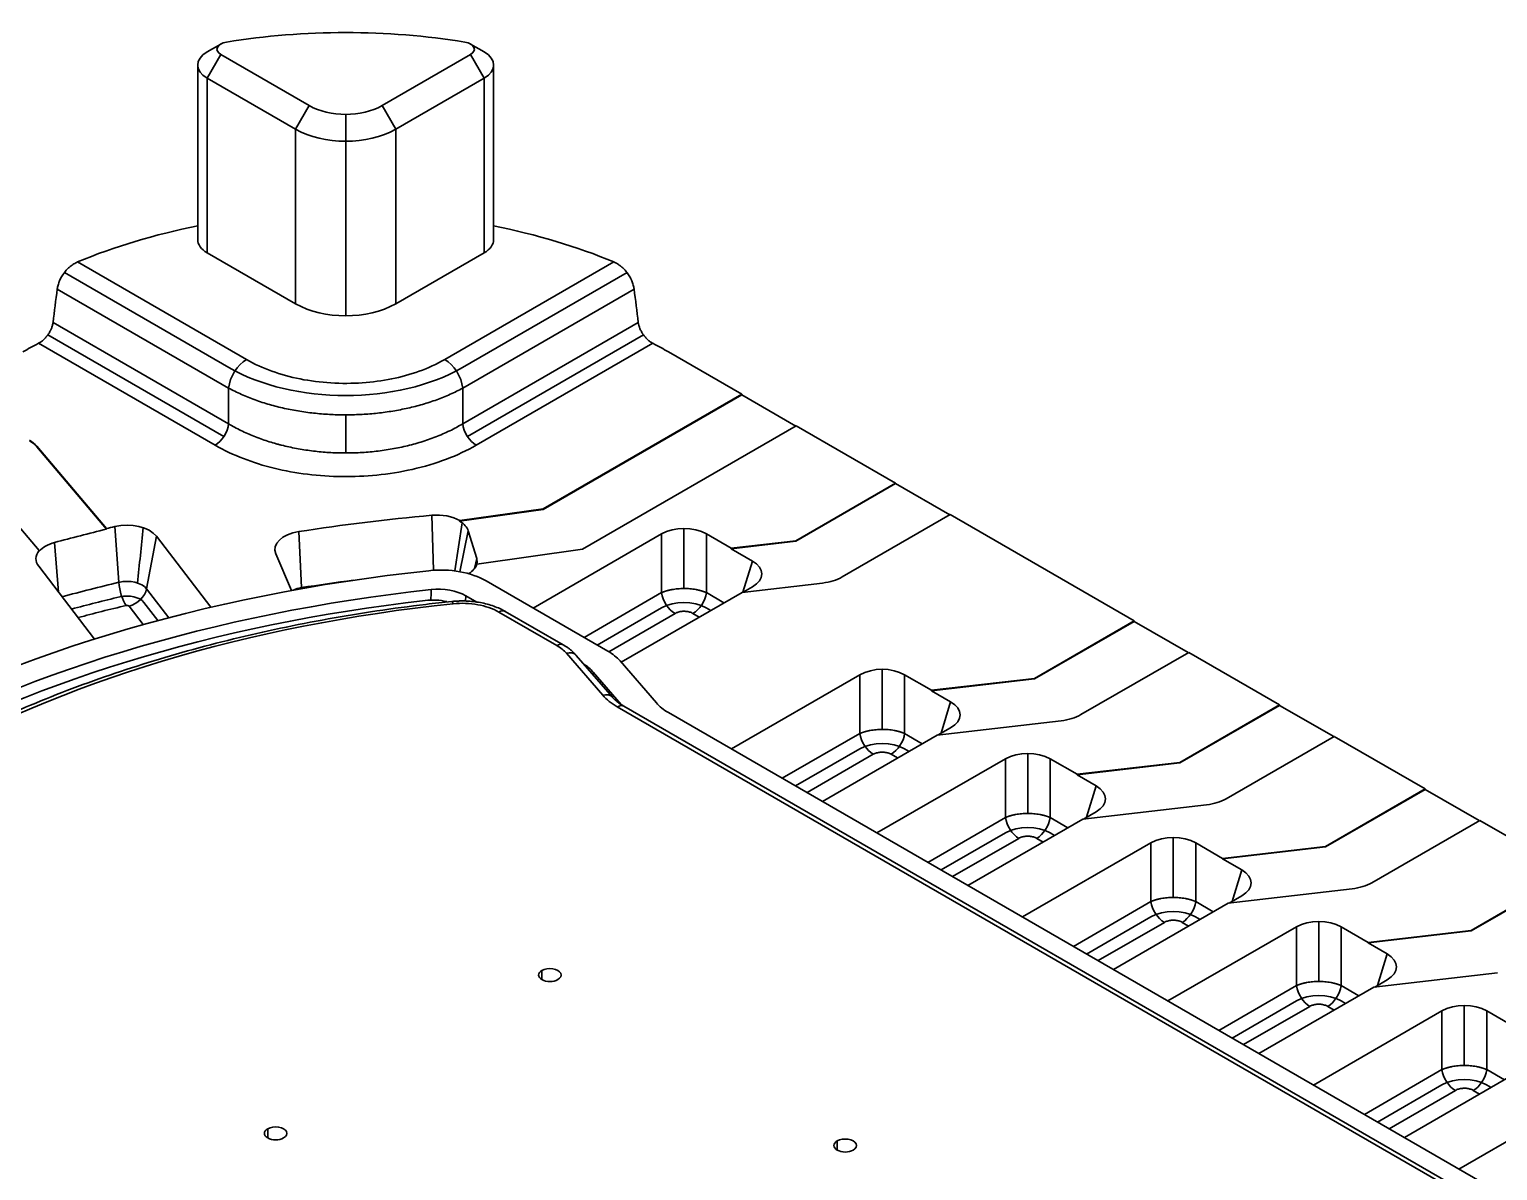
# Model space of a CAD drawing. Header units: millimetres. Extents: x 256 to 2096, y 1004 to 2403.
# Drawn here: x 1630.8 to 1859.1, y 2211 to 2388.4 of the extents above; entities that cross this region are included whole.
import ezdxf

# ---------------------------------------------------------------- set-up
doc = ezdxf.new("R2010")
doc.units = ezdxf.units.MM
doc.layers.add('1', color=7, linetype='Continuous', true_color=0xffffff)
doc.layers.add('8', color=7, linetype='Continuous', true_color=0xffffff)

msp = doc.modelspace()

# ---------------------------------------------------------------- linework, layer by layer
at = {"layer": '1', "color": 7, "linetype": 'Continuous', "lineweight": 35}
for p, q in [((1638.28, 2352.267), (1664.561, 2337.094)), ((1695.371, 2337.094), (1721.652, 2352.267)), ((1661.784, 2335.858), (1636.219, 2350.618)), ((1723.713, 2350.618), (1698.149, 2335.858)), ((1635.114, 2348.05), (1661.76, 2332.665)), ((1698.172, 2332.665), (1724.819, 2348.05)), ((1634.463, 2342.862), (1661.76, 2327.102)), ((1698.172, 2327.102), (1725.469, 2342.862)), ((1661.015, 2325.127), (1633.656, 2340.923)), ((1726.277, 2340.923), (1698.918, 2325.127)), ((1632.218, 2339.624), (1659.66, 2323.78)), ((1700.273, 2323.78), (1727.715, 2339.624)), ((1730.171, 2338.272), (1741.553, 2331.701)), ((1661.76, 2332.665), (1661.76, 2327.102)), ((1698.172, 2332.665), (1698.172, 2327.102)), ((1741.553, 2331.701), (1710.678, 2313.875)), ((1741.553, 2331.619), (1710.678, 2313.794)), ((1741.553, 2331.701), (1741.553, 2331.619)), ((1741.553, 2331.619), (1749.967, 2326.761)), ((1679.966, 2322.567), (1679.966, 2328.495)), ((1750.038, 2326.802), (1716.785, 2307.603)), ((1750.038, 2326.802), (1765.487, 2317.882)), ((1631.49, 2324.053), (1631.49, 2323.971)), ((1631.93, 2323.535), (1631.93, 2323.617)), ((1642.762, 2310.815), (1631.93, 2323.617)), ((1642.77, 2310.725), (1631.93, 2323.535)), ((1621.588, 2320.056), (1632.312, 2307.382)), ((1765.487, 2317.882), (1749.987, 2308.933)), ((1765.487, 2317.801), (1749.987, 2308.851)), ((1765.487, 2317.882), (1765.487, 2317.801)), ((1765.487, 2317.801), (1773.902, 2312.942)), ((1693.348, 2312.879), (1693.605, 2304.329)), ((1710.678, 2313.794), (1697.676, 2311.966)), ((1710.678, 2313.875), (1697.696, 2312.05)), ((1710.678, 2313.794), (1710.678, 2313.875)), ((1773.973, 2312.983), (1757.189, 2303.293)), ((1773.973, 2312.983), (1802.574, 2296.47)), ((1642.77, 2310.725), (1642.762, 2310.815)), ((1644.048, 2311.125), (1644.689, 2302.456)), ((1696.93, 2304.224), (1698.088, 2311.692)), ((1732.571, 2301.494), (1732.571, 2310.836)), ((1634.687, 2308.643), (1635.326, 2300.923)), ((1650.531, 2309.624), (1648.996, 2301.459)), ((1650.531, 2309.624), (1658.995, 2298.57)), ((1672.668, 2310.342), (1673.103, 2301.632)), ((1699.035, 2310.446), (1697.714, 2304.103)), ((1700.337, 2306.181), (1699.035, 2310.446)), ((1709.111, 2298.462), (1729.089, 2309.996)), ((1729.089, 2309.996), (1729.089, 2300.851)), ((1736.053, 2309.996), (1736.053, 2300.851)), ((1739.914, 2307.766), (1736.053, 2309.996)), ((1749.987, 2308.851), (1739.894, 2307.682)), ((1749.987, 2308.933), (1739.914, 2307.766)), ((1749.987, 2308.851), (1749.987, 2308.933)), ((1671.534, 2301.182), (1669.109, 2306.863)), ((1700.337, 2306.181), (1700.009, 2304.602)), ((1700.364, 2305.295), (1716.785, 2307.603)), ((1739.894, 2307.682), (1739.914, 2307.766)), ((1743.206, 2305.77), (1739.894, 2307.682)), ((1640.907, 2293.634), (1632.239, 2304.956)), ((1743.206, 2305.77), (1741.722, 2300.909)), ((1648.996, 2301.459), (1652.447, 2296.951)), ((1701.825, 2302.668), (1720.749, 2291.742)), ((1741.613, 2300.897), (1754.127, 2302.346)), ((1741.759, 2300.913), (1743.206, 2301.749)), ((1648.592, 2299.338), (1650.762, 2296.503)), ((1698.628, 2300.361), (1698.611, 2299.546)), ((1698.628, 2300.361), (1700.358, 2299.363)), ((1717.031, 2293.889), (1729.089, 2300.851)), ((1741.613, 2300.897), (1722.803, 2290.036)), ((1736.053, 2300.851), (1738.793, 2299.269)), ((1646.293, 2298.745), (1648.486, 2295.881)), ((1712.791, 2292.633), (1703.775, 2297.839)), ((1713.796, 2292.732), (1704.78, 2297.938)), ((1719.093, 2292.699), (1729.099, 2298.476)), ((1731.178, 2297.621), (1720.872, 2291.67)), ((1733.964, 2297.621), (1734.951, 2297.05)), ((1736.043, 2298.476), (1736.732, 2298.078)), ((1802.574, 2296.47), (1787.073, 2287.521)), ((1802.574, 2296.389), (1787.073, 2287.44)), ((1802.574, 2296.47), (1802.574, 2296.389)), ((1802.574, 2296.389), (1810.988, 2291.531)), ((1714.295, 2291.428), (1719.945, 2284.904)), ((1721.465, 2284.579), (1715.815, 2291.103)), ((1722.629, 2290.236), (1728.279, 2283.712)), ((1811.059, 2291.571), (1794.276, 2281.882)), ((1811.059, 2291.571), (1825.201, 2283.406)), ((1717.715, 2289.212), (1717.7, 2288.926)), ((1718.45, 2288.497), (1718.429, 2288.085)), ((1722.794, 2283.481), (1718.45, 2288.497)), ((1739.947, 2276.556), (1759.925, 2288.09)), ((1759.925, 2288.09), (1759.925, 2278.945)), ((1763.407, 2279.588), (1763.407, 2288.93)), ((1766.888, 2288.09), (1766.888, 2278.945)), ((1771.082, 2285.669), (1766.888, 2288.09)), ((1787.073, 2287.44), (1771.061, 2285.585)), ((1771.061, 2285.585), (1771.082, 2285.669)), ((1774.042, 2283.864), (1771.061, 2285.585)), ((1787.073, 2287.521), (1771.082, 2285.669)), ((1787.073, 2287.44), (1787.073, 2287.521)), ((1863.074, 2202.444), (1723.206, 2283.197)), ((1774.042, 2283.864), (1772.551, 2278.983)), ((1825.201, 2283.406), (1809.701, 2274.457)), ((1825.201, 2283.325), (1809.701, 2274.376)), ((1825.201, 2283.406), (1825.201, 2283.325)), ((1825.201, 2283.325), (1833.616, 2278.467)), ((1862.485, 2202.104), (1722.201, 2283.097)), ((1730.159, 2282.206), (1865.691, 2203.957)), ((1771.95, 2278.703), (1791.214, 2280.935)), ((1747.866, 2271.983), (1759.925, 2278.945)), ((1771.95, 2278.703), (1754.089, 2268.391)), ((1766.888, 2278.945), (1769.629, 2277.363)), ((1772.096, 2278.72), (1774.042, 2279.843)), ((1749.929, 2270.793), (1759.935, 2276.57)), ((1766.878, 2276.57), (1767.567, 2276.172)), ((1833.686, 2278.508), (1816.903, 2268.818)), ((1833.686, 2278.508), (1847.829, 2270.343)), ((1762.014, 2275.715), (1751.708, 2269.765)), ((1762.574, 2263.492), (1782.552, 2275.026)), ((1764.799, 2275.715), (1765.787, 2275.145)), ((1782.552, 2275.026), (1782.552, 2265.881)), ((1786.034, 2266.524), (1786.034, 2275.866)), ((1789.516, 2275.026), (1789.516, 2265.881)), ((1793.709, 2272.605), (1789.516, 2275.026)), ((1809.701, 2274.376), (1793.689, 2272.521)), ((1809.701, 2274.457), (1793.709, 2272.605)), ((1809.701, 2274.376), (1809.701, 2274.457)), ((1793.689, 2272.521), (1793.709, 2272.605)), ((1796.669, 2270.8), (1793.689, 2272.521)), ((1796.669, 2270.8), (1795.179, 2265.919)), ((1847.829, 2270.343), (1832.328, 2261.394)), ((1847.829, 2270.261), (1832.328, 2261.312)), ((1847.829, 2270.343), (1847.829, 2270.261)), ((1847.829, 2270.261), (1856.243, 2265.403)), ((1794.578, 2265.639), (1813.841, 2267.871)), ((1770.494, 2258.919), (1782.552, 2265.881)), ((1794.578, 2265.639), (1776.716, 2255.327)), ((1789.516, 2265.881), (1792.257, 2264.299)), ((1794.724, 2265.656), (1796.669, 2266.779)), ((1856.314, 2265.444), (1839.531, 2255.754)), ((1856.314, 2265.444), (1870.456, 2257.279)), ((1772.556, 2257.729), (1782.562, 2263.506)), ((1784.641, 2262.651), (1774.336, 2256.701)), ((1787.427, 2262.651), (1788.415, 2262.081)), ((1789.506, 2263.506), (1790.195, 2263.108)), ((1808.661, 2253.46), (1808.661, 2262.802)), ((1785.202, 2250.428), (1805.18, 2261.962)), ((1805.18, 2261.962), (1805.18, 2252.817)), ((1812.143, 2261.962), (1812.143, 2252.817)), ((1816.337, 2259.541), (1812.143, 2261.962)), ((1832.328, 2261.312), (1816.316, 2259.457)), ((1832.328, 2261.394), (1816.337, 2259.541)), ((1832.328, 2261.312), (1832.328, 2261.394)), ((1816.316, 2259.457), (1816.337, 2259.541)), ((1819.297, 2257.736), (1816.316, 2259.457)), ((1819.297, 2257.736), (1817.806, 2252.855)), ((1870.456, 2257.279), (1854.956, 2248.33)), ((1870.456, 2257.197), (1854.956, 2248.248)), ((1817.205, 2252.575), (1836.468, 2254.807)), ((1817.351, 2252.592), (1819.297, 2253.715)), ((1793.121, 2245.855), (1805.18, 2252.817)), ((1817.205, 2252.575), (1799.344, 2242.263)), ((1812.143, 2252.817), (1814.884, 2251.235)), ((1795.183, 2244.665), (1805.189, 2250.442)), ((1807.269, 2249.587), (1796.963, 2243.637)), ((1807.829, 2237.364), (1827.807, 2248.898)), ((1810.054, 2249.587), (1811.042, 2249.017)), ((1812.133, 2250.442), (1812.822, 2250.044)), ((1827.807, 2248.898), (1827.807, 2239.753)), ((1831.289, 2240.397), (1831.289, 2249.738)), ((1838.964, 2246.477), (1834.771, 2248.898)), ((1834.771, 2248.898), (1834.771, 2239.753)), ((1854.956, 2248.248), (1838.943, 2246.393)), ((1854.956, 2248.33), (1838.964, 2246.477)), ((1854.956, 2248.248), (1854.956, 2248.33)), ((1838.943, 2246.393), (1838.964, 2246.477)), ((1841.924, 2244.672), (1838.943, 2246.393)), ((1841.924, 2244.672), (1840.433, 2239.791)), ((1710.486, 2240.688), (1710.486, 2242.117)), ((1839.833, 2239.511), (1859.096, 2241.743)), ((1839.978, 2239.528), (1841.924, 2240.651)), ((1815.749, 2232.791), (1827.807, 2239.753)), ((1839.833, 2239.511), (1821.971, 2229.199)), ((1834.771, 2239.753), (1837.511, 2238.171)), ((1817.811, 2231.601), (1827.817, 2237.378)), ((1829.896, 2236.523), (1819.591, 2230.573)), ((1830.457, 2224.3), (1850.434, 2235.834)), ((1832.682, 2236.523), (1833.669, 2235.953)), ((1834.761, 2237.378), (1835.45, 2236.98)), ((1850.434, 2235.834), (1850.434, 2226.689)), ((1853.916, 2227.333), (1853.916, 2236.674)), ((1861.592, 2233.413), (1857.398, 2235.834)), ((1857.398, 2235.834), (1857.398, 2226.689)), ((1838.376, 2219.728), (1850.434, 2226.689)), ((1862.46, 2226.447), (1844.599, 2216.135)), ((1857.398, 2226.689), (1860.139, 2225.107)), ((1840.438, 2218.537), (1850.444, 2224.314)), ((1857.388, 2224.314), (1858.077, 2223.916)), ((1852.523, 2223.459), (1842.218, 2217.509)), ((1853.084, 2211.236), (1873.062, 2222.77)), ((1855.309, 2223.459), (1856.297, 2222.889)), ((1667.848, 2216.07), (1667.848, 2217.5)), ((1756.405, 2214.177), (1756.405, 2215.606))]:
    msp.add_line(p, q, dxfattribs=at)
for centre, major_axis, ratio, start_param, end_param in [((1679.966, 2319.085), (-71, 0), 0.5773503, 5.0424193, 5.3398976), ((1679.966, 2319.085), (-71, 0), 0.5773503, 4.0848803, 4.3823586), ((1679.966, 2309.287), (71, 0), 0.5773503, 2.3083997, 2.3561945), ((1679.966, 2309.287), (71, 0), 0.5773503, 0.7853986, 0.833193), ((1664.561, 2333.828), (2, 3.464), 0.5773503, 0.7853982, 2.2165675), ((1679.966, 2346.798), (26, 0), 0.5886435, 3.9379346, 5.4868434), ((1695.371, 2333.828), (-2, 3.464), 0.5773503, 4.0666177, 5.4977871), ((1659.66, 2326.23), (1.5, 2.598), 0.5773503, 3.9269908, 5.3581612), ((1700.273, 2326.23), (-1.5, 2.598), 0.5773503, 0.925024, 2.3561945), ((1626.539, 2322.096), (-6, 0), 0.5773503, 3.5960393, 3.9269908), ((1626.539, 2322.015), (-6, 0), 0.5773503, 3.5960393, 3.9269908), ((1724.6, 2198.602), (-200.386, 0), 0.5773503, 4.8689834, 4.9745403), ((1694.128, 2310.028), (-5, 0), 0.5773503, 3.9177689, 4.8689834), ((1724.6, 2198.52), (-210.868, 0), 0.5773503, 5.1109143, 5.1528871), ((1724.6, 2198.602), (-210.886, 0), 0.5773503, 5.1043118, 5.1109189), ((1645.958, 2308.457), (-5, 0), 0.5773503, 3.5578031, 5.1043118), ((1694.128, 2309.946), (-4.982, 0), 0.5773503, 3.3161012, 3.9198788), ((1732.571, 2307.86), (5, 0), 0.5950301, 0.8004773, 2.3411154), ((1636.812, 2306.041), (-4.982, 0), 0.5773503, 5.1528871, 5.8347432), ((1673.963, 2307.554), (-5, 0), 0.5773503, 4.9745403, 6.5248629), ((1636.812, 2306.123), (-5, 0), 0.5773503, 5.8319643, 6.6993958), ((1695.43, 2305.681), (-4.982, 0), 0.5773503, 3.0165868, 3.3161012), ((1724.6, 2204.92), (174.971, 0), 0.5773503, 1.7529085, 2.3561945), ((1694.719, 2298.553), (10.052, 0.009), 0.5781813, 0.785122, 1.7511925), ((1695.43, 2305.763), (-5, 0), 0.5773503, 2.3898234, 2.97871), ((1739.508, 2303.759), (5.153, 0), 0.5601958, 5.5128663, 7.0535043), ((1724.6, 2190.828), (209.207, 0), 0.5773503, 1.9627192, 2.0087868), ((1645.958, 2300.683), (3.321, 0), 0.5773503, 0.4162105, 1.9627192), ((1645.818, 2301.305), (-0.696, 2.918), 0.3118741, 1.0922207, 2.4884841), ((1646.293, 2301.194), (2.382, 1.824), 0.7467903, 4.1929909, 5.5892543), ((1673.963, 2299.78), (3.321, 0), 0.5773503, 1.8329476, 2.286102), ((1724.6, 2190.828), (198.707, 0), 0.5773503, 1.7911883, 1.8329476), ((1673.868, 2300.41), (-0.459, 2.965), 0.2116024, 1.11337, 1.1737367), ((1694.365, 2297.893), (6.031, 0.005), 0.5781857, 0.7851297, 1.7546241), ((1752.947, 2305.743), (-6, 0), 0.5773503, 1.7688438, 2.3561945), ((1724.6, 2204.92), (-169.885, 0), 0.5773503, 4.8979311, 5.4977871), ((1724.6, 2204.92), (167.199, 0), 0.5773503, 1.765104, 2.3561945), ((1724.6, 2188.804), (208.77, 0), 0.5773503, 1.9626569, 2.002041), ((1645.958, 2298.659), (2.884, 0), 0.5773503, 0.4194863, 1.9582156), ((1693.473, 2296.215), (6.031, 0.005), 0.5781941, 1.1964356, 1.7633895), ((1696.678, 2297.482), (0.207, -1.999), 0.1443105, 2.518613, 3.1417397), ((1731.178, 2300.07), (-1.5, 2.598), 0.5773485, 0.959935, 2.356196), ((1732.571, 2296.335), (5, 0), 0.5950301, 0.803239, 2.3383536), ((1733.964, 2300.07), (1.5, 2.598), 0.5773503, 3.9269908, 5.3232519), ((1724.6, 2209.352), (157.976, 0), 0.5773503, 1.7484732, 2.3561945), ((1724.6, 2188.804), (206.253, 0), 0.5773503, 1.9627192, 2.0022253), ((1645.958, 2298.659), (0.367, 0), 0.5773503, 0.4162105, 1.9627192), ((1703.775, 2296.197), (1.005, 1.741), 0.5773503, 0.0000108, 0.7853982), ((1712.791, 2290.992), (-1.005, -1.741), 0.5773503, 3.140796, 3.9269908), ((1714.295, 2289.787), (1.519, 1.316), 0.7302967, 0.0000113, 1.0068537), ((1713.63, 2287.635), (10.059, 0.012), 0.5770923, 0.4625358, 0.7838416), ((1709.451, 2285.896), (10.059, 0.012), 0.5770923, 0.4625358, 0.7225776), ((1763.407, 2285.955), (5, 0), 0.5950301, 0.8004773, 2.3411154), ((1719.945, 2283.263), (-1.519, -1.316), 0.7302967, 3.1301218, 4.1484463), ((1722.201, 2281.456), (1.005, 1.741), 0.5773503, 0.0000117, 0.7853982), ((1737.279, 2286.313), (10.059, 0.012), 0.5770923, 3.6041285, 3.9254342), ((1770.344, 2281.853), (5.153, 0), 0.5601958, 5.5128663, 7.0535043), ((1790.033, 2284.331), (-6, 0), 0.5773503, 1.7688438, 2.3561945), ((1762.014, 2278.164), (-1.5, 2.598), 0.5773485, 0.959935, 2.356196), ((1764.799, 2278.164), (1.5, 2.598), 0.5773503, 3.9269908, 5.3232519), ((1763.407, 2274.429), (5, 0), 0.5950301, 0.803239, 2.3383536), ((1786.034, 2272.891), (5, 0), 0.5950301, 0.8004773, 2.3411154), ((1792.971, 2268.789), (5.153, 0), 0.5601958, 5.5128663, 7.0535043), ((1812.66, 2271.267), (-6, 0), 0.5773503, 1.7688438, 2.3561945), ((1784.641, 2265.1), (-1.5, 2.598), 0.5773485, 0.959935, 2.356196), ((1787.427, 2265.1), (1.5, 2.598), 0.5773503, 3.9269908, 5.3232519), ((1786.034, 2261.365), (5, 0), 0.5950301, 0.803239, 2.3383536), ((1808.661, 2259.827), (5, 0), 0.5950301, 0.8004773, 2.3411154), ((1815.598, 2255.726), (5.153, 0), 0.5601958, 5.5128663, 7.0535043), ((1835.288, 2258.203), (-6, 0), 0.5773503, 1.7688438, 2.3561945), ((1807.269, 2252.037), (-1.5, 2.598), 0.5773485, 0.959935, 2.356196), ((1808.661, 2248.301), (5, 0), 0.5950301, 0.803239, 2.3383536), ((1810.054, 2252.037), (1.5, 2.598), 0.5773503, 3.9269908, 5.3232519), ((1831.289, 2246.763), (5, 0), 0.5950301, 0.8004773, 2.3411154), ((1838.226, 2242.662), (5.153, 0), 0.5601958, 5.5128663, 7.0535043), ((1711.724, 2241.403), (1.75, 0), 0.5773503, 2.3561945, 5.4977871), ((1711.724, 2241.403), (1.75, 0), 0.5773503, 5.4977871, 8.6393798), ((1829.896, 2238.973), (-1.5, 2.598), 0.5773485, 0.959935, 2.356196), ((1831.289, 2235.237), (5, 0), 0.5950301, 0.803239, 2.3383536), ((1832.682, 2238.973), (1.5, 2.598), 0.5773503, 3.9269908, 5.3232519), ((1853.916, 2233.699), (5, 0), 0.5950301, 0.8004773, 2.3411154), ((1852.523, 2225.909), (-1.5, 2.598), 0.5773485, 0.959935, 2.356196), ((1855.309, 2225.909), (1.5, 2.598), 0.5773503, 3.9269908, 5.3232519), ((1853.916, 2222.173), (5, 0), 0.5950301, 0.803239, 2.3383536), ((1669.085, 2216.785), (1.75, 0), 0.5773503, 2.3561945, 5.4977871), ((1669.085, 2216.785), (1.75, 0), 0.5773503, 5.4977871, 8.6393798), ((1757.642, 2214.892), (1.75, 0), 0.5773503, 2.3561945, 5.4977871), ((1757.642, 2214.892), (1.75, 0), 0.5773503, 5.4977871, 8.6393798)]:
    msp.add_ellipse(centre, major_axis=major_axis, ratio=ratio, start_param=start_param, end_param=end_param, dxfattribs=at)
for points, knots in [([(1635.114, 2348.05), (1635.127, 2348.154), (1635.144, 2348.258), (1635.186, 2348.468), (1635.237, 2348.679), (1635.303, 2348.892), (1635.359, 2349.053), (1635.379, 2349.107), (1635.42, 2349.214), (1635.442, 2349.268), (1635.509, 2349.429), (1635.607, 2349.641), (1635.773, 2349.953), (1635.897, 2350.156), (1635.996, 2350.306), (1636.03, 2350.356), (1636.099, 2350.455), (1636.134, 2350.504), (1636.242, 2350.649), (1636.39, 2350.836), (1636.627, 2351.101), (1636.795, 2351.267), (1636.925, 2351.388), (1636.969, 2351.427), (1637.058, 2351.504), (1637.102, 2351.541), (1637.237, 2351.651), (1637.419, 2351.789), (1637.699, 2351.974), (1637.89, 2352.081), (1638.085, 2352.181), (1638.182, 2352.226), (1638.28, 2352.267)], [0, 0, 0, 0, 0.0625, 0.0625, 0.125, 0.1875, 0.1875, 0.21875, 0.21875, 0.25, 0.25, 0.3125, 0.375, 0.4375, 0.4375, 0.46875, 0.46875, 0.5, 0.5, 0.5625, 0.625, 0.6875, 0.6875, 0.71875, 0.71875, 0.75, 0.75, 0.8125, 0.875, 0.9375, 0.9375, 1, 1, 1, 1]), ([(1721.652, 2352.267), (1721.75, 2352.226), (1721.944, 2352.136), (1722.23, 2351.976), (1722.417, 2351.853), (1722.556, 2351.755), (1722.625, 2351.704), (1722.693, 2351.651), (1722.739, 2351.615), (1722.762, 2351.597), (1722.875, 2351.505), (1723.051, 2351.352), (1723.302, 2351.105), (1723.46, 2350.928), (1723.576, 2350.79), (1723.614, 2350.744), (1723.67, 2350.673), (1723.689, 2350.649), (1723.726, 2350.601), (1723.817, 2350.481), (1723.971, 2350.26), (1724.157, 2349.957), (1724.269, 2349.749), (1724.334, 2349.617), (1724.347, 2349.59), (1724.372, 2349.537), (1724.385, 2349.51), (1724.422, 2349.43), (1724.445, 2349.376), (1724.513, 2349.216), (1724.595, 2349.003), (1724.694, 2348.683), (1724.745, 2348.471), (1724.778, 2348.312), (1724.787, 2348.259), (1724.805, 2348.154), (1724.812, 2348.102), (1724.819, 2348.05)], [0, 0, 0, 0, 0.0625, 0.125, 0.1875, 0.1875, 0.21875, 0.234375, 0.234375, 0.25, 0.25, 0.3125, 0.375, 0.4375, 0.4375, 0.46875, 0.46875, 0.484375, 0.484375, 0.5, 0.5625, 0.625, 0.6875, 0.6875, 0.703125, 0.703125, 0.71875, 0.71875, 0.75, 0.75, 0.8125, 0.875, 0.9375, 0.9375, 0.96875, 0.96875, 1, 1, 1, 1]), ([(1632.218, 2339.624), (1632.351, 2339.694), (1632.483, 2339.776), (1632.679, 2339.916), (1632.744, 2339.966), (1632.841, 2340.044), (1632.873, 2340.071), (1632.938, 2340.127), (1632.97, 2340.155), (1633.128, 2340.3), (1633.249, 2340.424), (1633.423, 2340.623), (1633.479, 2340.691), (1633.562, 2340.796), (1633.589, 2340.832), (1633.629, 2340.886), (1633.642, 2340.905), (1633.669, 2340.941), (1633.682, 2340.959), (1633.798, 2341.125), (1633.892, 2341.276), (1634.02, 2341.509), (1634.06, 2341.588), (1634.108, 2341.687), (1634.117, 2341.707), (1634.136, 2341.747), (1634.145, 2341.768), (1634.172, 2341.828), (1634.189, 2341.868), (1634.271, 2342.068), (1634.325, 2342.228), (1634.39, 2342.467), (1634.409, 2342.547), (1634.432, 2342.666), (1634.44, 2342.705), (1634.452, 2342.784), (1634.458, 2342.823), (1634.463, 2342.862)], [0, 0, 0, 0, 0.125, 0.125, 0.1875, 0.1875, 0.21875, 0.21875, 0.25, 0.25, 0.375, 0.375, 0.4375, 0.4375, 0.46875, 0.46875, 0.484375, 0.484375, 0.5, 0.5, 0.625, 0.625, 0.6875, 0.6875, 0.703125, 0.703125, 0.71875, 0.71875, 0.75, 0.75, 0.875, 0.875, 0.9375, 0.9375, 0.96875, 0.96875, 1, 1, 1, 1]), ([(1725.469, 2342.862), (1725.489, 2342.706), (1725.52, 2342.549), (1725.585, 2342.311), (1725.609, 2342.231), (1725.65, 2342.111), (1725.664, 2342.07), (1725.695, 2341.99), (1725.71, 2341.949), (1725.793, 2341.748), (1725.869, 2341.589), (1725.996, 2341.357), (1726.041, 2341.28), (1726.112, 2341.166), (1726.137, 2341.128), (1726.186, 2341.052), (1726.212, 2341.015), (1726.34, 2340.831), (1726.45, 2340.691), (1726.623, 2340.493), (1726.683, 2340.428), (1726.774, 2340.334), (1726.805, 2340.303), (1726.868, 2340.243), (1726.899, 2340.213), (1727.056, 2340.069), (1727.185, 2339.965), (1727.381, 2339.824), (1727.447, 2339.78), (1727.548, 2339.718), (1727.581, 2339.698), (1727.648, 2339.66), (1727.681, 2339.642), (1727.715, 2339.624)], [0, 0, 0, 0, 0.125, 0.125, 0.1875, 0.1875, 0.21875, 0.21875, 0.25, 0.25, 0.375, 0.375, 0.4375, 0.4375, 0.46875, 0.46875, 0.5, 0.5, 0.625, 0.625, 0.6875, 0.6875, 0.71875, 0.71875, 0.75, 0.75, 0.875, 0.875, 0.9375, 0.9375, 0.96875, 0.96875, 1, 1, 1, 1]), ([(1661.76, 2332.665), (1662.395, 2332.316), (1663.059, 2331.987), (1664.436, 2331.371), (1665.148, 2331.084), (1666.611, 2330.555), (1667.362, 2330.312), (1668.893, 2329.873), (1669.673, 2329.677), (1670.859, 2329.416), (1671.257, 2329.334), (1672.056, 2329.183), (1672.458, 2329.113), (1673.668, 2328.921), (1674.48, 2328.815), (1676.108, 2328.649), (1676.923, 2328.588), (1678.143, 2328.529), (1678.549, 2328.515), (1679.156, 2328.502), (1679.459, 2328.497), (1679.812, 2328.495), (1679.988, 2328.495), (1680.076, 2328.495), (1680.12, 2328.496), (1680.142, 2328.496), (1680.153, 2328.496), (1680.158, 2328.496), (1680.161, 2328.496), (1680.163, 2328.496), (1680.951, 2328.499), (1681.743, 2328.522), (1683.332, 2328.611), (1684.128, 2328.676), (1685.719, 2328.849), (1686.512, 2328.957), (1688.088, 2329.216), (1688.871, 2329.368), (1690.416, 2329.715), (1691.179, 2329.911), (1692.302, 2330.237), (1692.674, 2330.352), (1693.408, 2330.591), (1693.771, 2330.717), (1694.846, 2331.108), (1695.545, 2331.391), (1696.896, 2331.998), (1697.548, 2332.322), (1698.172, 2332.665)], [0, 0, 0, 0, 0.0625, 0.0625, 0.125, 0.125, 0.1875, 0.1875, 0.25, 0.25, 0.28125, 0.28125, 0.3125, 0.3125, 0.375, 0.375, 0.4375, 0.4375, 0.46875, 0.46875, 0.484375, 0.4921875, 0.4960937, 0.4980469, 0.4990234, 0.4995117, 0.4997559, 0.4998779, 0.4998779, 0.5, 0.5, 0.5625, 0.5625, 0.625, 0.625, 0.6875, 0.6875, 0.75, 0.75, 0.8125, 0.8125, 0.84375, 0.84375, 0.875, 0.875, 0.9375, 0.9375, 1, 1, 1, 1]), ([(1661.76, 2327.102), (1662.378, 2326.733), (1663.019, 2326.386), (1664.338, 2325.74), (1665.016, 2325.44), (1666.4, 2324.887), (1667.106, 2324.633), (1668.179, 2324.288), (1668.539, 2324.178), (1669.081, 2324.023), (1669.353, 2323.947), (1669.671, 2323.863), (1669.831, 2323.821), (1669.911, 2323.801), (1669.95, 2323.791), (1669.97, 2323.786), (1669.98, 2323.783), (1669.985, 2323.782), (1669.987, 2323.781), (1669.989, 2323.781), (1669.99, 2323.781), (1670.749, 2323.589), (1671.52, 2323.419), (1673.08, 2323.126), (1673.869, 2323.002), (1675.458, 2322.801), (1676.257, 2322.723), (1677.46, 2322.64), (1677.861, 2322.618), (1678.463, 2322.594), (1678.764, 2322.584), (1679.115, 2322.576), (1679.29, 2322.573), (1679.378, 2322.572), (1679.422, 2322.571), (1679.444, 2322.571), (1679.453, 2322.571), (1679.46, 2322.571), (1679.463, 2322.571), (1680.279, 2322.561), (1681.1, 2322.575), (1682.746, 2322.652), (1683.572, 2322.714), (1685.223, 2322.89), (1686.047, 2323.003), (1687.685, 2323.279), (1688.498, 2323.442), (1690.106, 2323.819), (1690.9, 2324.033), (1692.459, 2324.512), (1693.224, 2324.776), (1694.715, 2325.356), (1695.441, 2325.671), (1696.845, 2326.35), (1697.523, 2326.714), (1698.172, 2327.102)], [0, 0, 0, 0, 0.0625, 0.0625, 0.125, 0.125, 0.1875, 0.1875, 0.21875, 0.21875, 0.234375, 0.2421875, 0.2460937, 0.2480469, 0.2490234, 0.2495117, 0.2497559, 0.2498779, 0.249939, 0.249939, 0.25, 0.25, 0.3125, 0.3125, 0.375, 0.375, 0.4375, 0.4375, 0.46875, 0.46875, 0.484375, 0.4921875, 0.4960937, 0.4980469, 0.4990234, 0.4995117, 0.4997559, 0.4997559, 0.5, 0.5, 0.5625, 0.5625, 0.625, 0.625, 0.6875, 0.6875, 0.75, 0.75, 0.8125, 0.8125, 0.875, 0.875, 0.9375, 0.9375, 1, 1, 1, 1]), ([(1729.089, 2300.851), (1729.098, 2300.855), (1729.115, 2300.862), (1729.14, 2300.874), (1729.166, 2300.885), (1729.192, 2300.896), (1729.219, 2300.906), (1729.245, 2300.917), (1729.271, 2300.928), (1729.298, 2300.938), (1729.324, 2300.949), (1729.351, 2300.959), (1729.378, 2300.969), (1729.405, 2300.979), (1729.432, 2300.989), (1729.459, 2300.999), (1729.486, 2301.009), (1729.513, 2301.018), (1729.54, 2301.028), (1729.567, 2301.037), (1729.595, 2301.047), (1729.622, 2301.056), (1729.65, 2301.065), (1729.678, 2301.074), (1729.705, 2301.083), (1729.733, 2301.092), (1729.761, 2301.1), (1729.789, 2301.109), (1729.816, 2301.117), (1729.844, 2301.126), (1729.872, 2301.134), (1729.901, 2301.142), (1729.929, 2301.15), (1729.957, 2301.158), (1729.985, 2301.166), (1730.013, 2301.174), (1730.041, 2301.181), (1730.07, 2301.189), (1730.098, 2301.196), (1730.126, 2301.203), (1730.155, 2301.211), (1730.183, 2301.218), (1730.212, 2301.225), (1730.24, 2301.232), (1730.269, 2301.238), (1730.297, 2301.245), (1730.326, 2301.252), (1730.354, 2301.258), (1730.383, 2301.265), (1730.411, 2301.271), (1730.44, 2301.277), (1730.469, 2301.283), (1730.497, 2301.289), (1730.526, 2301.295), (1730.554, 2301.301), (1730.583, 2301.307), (1730.612, 2301.312), (1730.64, 2301.318), (1730.669, 2301.323), (1730.836, 2301.354), (1731.146, 2301.404), (1731.61, 2301.455), (1732.081, 2301.487), (1732.555, 2301.498), (1733.03, 2301.488), (1733.503, 2301.458), (1733.968, 2301.407), (1734.288, 2301.357), (1734.471, 2301.324), (1734.522, 2301.314), (1734.573, 2301.304), (1734.624, 2301.294), (1734.675, 2301.283), (1734.726, 2301.272), (1734.777, 2301.261), (1734.828, 2301.249), (1734.878, 2301.237), (1734.929, 2301.225), (1734.98, 2301.212), (1735.031, 2301.199), (1735.081, 2301.186), (1735.132, 2301.173), (1735.182, 2301.159), (1735.232, 2301.145), (1735.282, 2301.13), (1735.332, 2301.115), (1735.382, 2301.1), (1735.431, 2301.084), (1735.481, 2301.069), (1735.53, 2301.052), (1735.579, 2301.036), (1735.627, 2301.019), (1735.676, 2301.002), (1735.724, 2300.984), (1735.772, 2300.966), (1735.819, 2300.948), (1735.867, 2300.929), (1735.914, 2300.91), (1735.96, 2300.891), (1736.007, 2300.871), (1736.037, 2300.858), (1736.053, 2300.851)], [0, 0, 0, 0, 0.004645, 0.0092788, 0.0139014, 0.0185128, 0.023113, 0.027702, 0.0322798, 0.0368464, 0.0414018, 0.0459461, 0.0504791, 0.0550009, 0.0595116, 0.064011, 0.0684993, 0.0729764, 0.0774423, 0.081897, 0.0863406, 0.0907729, 0.0951941, 0.0996041, 0.1040029, 0.1083905, 0.112767, 0.1171323, 0.1214864, 0.1258293, 0.1301611, 0.1344817, 0.1387911, 0.1430893, 0.1473764, 0.1516524, 0.1559171, 0.1601707, 0.1644132, 0.1686444, 0.1728646, 0.1770735, 0.1812713, 0.185458, 0.1896335, 0.1937978, 0.197951, 0.202093, 0.2062239, 0.2103437, 0.2144523, 0.2185497, 0.2226361, 0.2267112, 0.2307753, 0.2348282, 0.2388699, 0.2429006, 0.2469201, 0.2509284, 0.3130506, 0.37491, 0.4365118, 0.4978614, 0.5594652, 0.6212894, 0.6833394, 0.7456205, 0.7527602, 0.7599354, 0.7671461, 0.7743922, 0.7816738, 0.788991, 0.7963436, 0.8037318, 0.8111555, 0.8186147, 0.8261094, 0.8336397, 0.8412056, 0.848807, 0.856444, 0.8641166, 0.8718247, 0.8795685, 0.8873478, 0.8951628, 0.9030133, 0.9108995, 0.9188213, 0.9267787, 0.9347718, 0.9428005, 0.9508649, 0.9589649, 0.9671006, 0.9752719, 0.9834789, 0.9917216, 1, 1, 1, 1]), ([(1696.471, 2299.482), (1695.117, 2299.341), (1691.202, 2298.905), (1684.77, 2298.042), (1677.23, 2296.803), (1669.802, 2295.35), (1662.505, 2293.687), (1655.355, 2291.818), (1648.371, 2289.748), (1641.568, 2287.48), (1634.963, 2285.021), (1628.572, 2282.375), (1622.41, 2279.549), (1616.492, 2276.549), (1610.831, 2273.382), (1605.443, 2270.055), (1600.34, 2266.575), (1595.535, 2262.951), (1591.039, 2259.192), (1586.865, 2255.305), (1583.023, 2251.3), (1579.522, 2247.187), (1576.373, 2242.977), (1573.582, 2238.68), (1571.158, 2234.307), (1569.143, 2229.951), (1567.901, 2226.645), (1567.314, 2224.825), (1567.191, 2224.428)], [0, 0, 0, 0, 0.0212921, 0.0617123, 0.1021384, 0.1425684, 0.1830032, 0.2234434, 0.2638895, 0.3043421, 0.3448017, 0.3852685, 0.4257426, 0.4662238, 0.5067115, 0.5472047, 0.5877015, 0.6281988, 0.668692, 0.709176, 0.749644, 0.7900879, 0.8304984, 0.8708654, 0.9111789, 0.9514301, 0.9894163, 1, 1, 1, 1]), ([(1704.822, 2297.913), (1704.257, 2298.24), (1703.05, 2298.793), (1700.943, 2299.35), (1698.701, 2299.602), (1697.22, 2299.557), (1696.472, 2299.482)], [0, 0, 0, 0, 0.2533189, 0.5031507, 0.7513891, 1, 1, 1, 1]), ([(1759.925, 2278.945), (1759.933, 2278.949), (1759.95, 2278.956), (1759.976, 2278.968), (1760.002, 2278.979), (1760.028, 2278.99), (1760.054, 2279), (1760.081, 2279.011), (1760.107, 2279.022), (1760.134, 2279.032), (1760.16, 2279.043), (1760.187, 2279.053), (1760.214, 2279.063), (1760.24, 2279.073), (1760.267, 2279.083), (1760.294, 2279.093), (1760.321, 2279.103), (1760.349, 2279.112), (1760.376, 2279.122), (1760.403, 2279.131), (1760.431, 2279.141), (1760.458, 2279.15), (1760.486, 2279.159), (1760.513, 2279.168), (1760.541, 2279.177), (1760.569, 2279.186), (1760.596, 2279.194), (1760.624, 2279.203), (1760.652, 2279.211), (1760.68, 2279.22), (1760.708, 2279.228), (1760.736, 2279.236), (1760.764, 2279.244), (1760.793, 2279.252), (1760.821, 2279.26), (1760.849, 2279.268), (1760.877, 2279.275), (1760.906, 2279.283), (1760.934, 2279.29), (1760.962, 2279.297), (1760.991, 2279.305), (1761.019, 2279.312), (1761.047, 2279.319), (1761.076, 2279.326), (1761.104, 2279.332), (1761.133, 2279.339), (1761.161, 2279.346), (1761.19, 2279.352), (1761.219, 2279.359), (1761.247, 2279.365), (1761.276, 2279.371), (1761.304, 2279.377), (1761.333, 2279.383), (1761.362, 2279.389), (1761.39, 2279.395), (1761.419, 2279.401), (1761.447, 2279.406), (1761.476, 2279.412), (1761.505, 2279.417), (1761.671, 2279.448), (1761.982, 2279.498), (1762.446, 2279.549), (1762.916, 2279.581), (1763.391, 2279.592), (1763.866, 2279.582), (1764.338, 2279.552), (1764.804, 2279.501), (1765.124, 2279.451), (1765.306, 2279.418), (1765.357, 2279.408), (1765.408, 2279.398), (1765.459, 2279.388), (1765.51, 2279.377), (1765.561, 2279.366), (1765.612, 2279.355), (1765.663, 2279.343), (1765.714, 2279.331), (1765.765, 2279.319), (1765.816, 2279.306), (1765.866, 2279.294), (1765.917, 2279.28), (1765.967, 2279.267), (1766.018, 2279.253), (1766.068, 2279.239), (1766.118, 2279.224), (1766.168, 2279.209), (1766.217, 2279.194), (1766.267, 2279.179), (1766.316, 2279.163), (1766.365, 2279.146), (1766.414, 2279.13), (1766.463, 2279.113), (1766.512, 2279.096), (1766.56, 2279.078), (1766.608, 2279.06), (1766.655, 2279.042), (1766.703, 2279.023), (1766.75, 2279.004), (1766.796, 2278.985), (1766.843, 2278.965), (1766.873, 2278.952), (1766.888, 2278.945)], [0, 0, 0, 0, 0.004645, 0.0092788, 0.0139014, 0.0185128, 0.023113, 0.027702, 0.0322798, 0.0368464, 0.0414018, 0.0459461, 0.0504791, 0.0550009, 0.0595116, 0.064011, 0.0684993, 0.0729764, 0.0774423, 0.081897, 0.0863406, 0.0907729, 0.0951941, 0.0996041, 0.1040029, 0.1083905, 0.112767, 0.1171323, 0.1214864, 0.1258293, 0.1301611, 0.1344817, 0.1387911, 0.1430893, 0.1473764, 0.1516524, 0.1559171, 0.1601707, 0.1644132, 0.1686444, 0.1728646, 0.1770735, 0.1812713, 0.185458, 0.1896335, 0.1937978, 0.197951, 0.202093, 0.2062239, 0.2103437, 0.2144523, 0.2185497, 0.2226361, 0.2267112, 0.2307753, 0.2348282, 0.2388699, 0.2429006, 0.2469201, 0.2509284, 0.3130506, 0.37491, 0.4365118, 0.4978614, 0.5594652, 0.6212894, 0.6833394, 0.7456205, 0.7527602, 0.7599354, 0.7671461, 0.7743922, 0.7816738, 0.788991, 0.7963436, 0.8037318, 0.8111555, 0.8186147, 0.8261094, 0.8336397, 0.8412056, 0.848807, 0.856444, 0.8641166, 0.8718247, 0.8795685, 0.8873478, 0.8951628, 0.9030133, 0.9108995, 0.9188213, 0.9267787, 0.9347718, 0.9428005, 0.9508649, 0.9589649, 0.9671006, 0.9752719, 0.9834789, 0.9917216, 1, 1, 1, 1]), ([(1782.552, 2265.881), (1782.561, 2265.885), (1782.578, 2265.893), (1782.604, 2265.904), (1782.63, 2265.915), (1782.656, 2265.926), (1782.682, 2265.937), (1782.708, 2265.947), (1782.734, 2265.958), (1782.761, 2265.968), (1782.788, 2265.979), (1782.814, 2265.989), (1782.841, 2265.999), (1782.868, 2266.009), (1782.895, 2266.019), (1782.922, 2266.029), (1782.949, 2266.039), (1782.976, 2266.048), (1783.003, 2266.058), (1783.031, 2266.067), (1783.058, 2266.077), (1783.086, 2266.086), (1783.113, 2266.095), (1783.141, 2266.104), (1783.168, 2266.113), (1783.196, 2266.122), (1783.224, 2266.13), (1783.252, 2266.139), (1783.28, 2266.147), (1783.308, 2266.156), (1783.336, 2266.164), (1783.364, 2266.172), (1783.392, 2266.18), (1783.42, 2266.188), (1783.448, 2266.196), (1783.476, 2266.204), (1783.505, 2266.211), (1783.533, 2266.219), (1783.561, 2266.226), (1783.59, 2266.234), (1783.618, 2266.241), (1783.646, 2266.248), (1783.675, 2266.255), (1783.703, 2266.262), (1783.732, 2266.269), (1783.76, 2266.275), (1783.789, 2266.282), (1783.817, 2266.288), (1783.846, 2266.295), (1783.875, 2266.301), (1783.903, 2266.307), (1783.932, 2266.313), (1783.96, 2266.319), (1783.989, 2266.325), (1784.018, 2266.331), (1784.046, 2266.337), (1784.075, 2266.342), (1784.103, 2266.348), (1784.132, 2266.353), (1784.299, 2266.384), (1784.61, 2266.434), (1785.073, 2266.485), (1785.544, 2266.517), (1786.018, 2266.528), (1786.493, 2266.518), (1786.966, 2266.488), (1787.432, 2266.437), (1787.751, 2266.387), (1787.934, 2266.354), (1787.985, 2266.344), (1788.036, 2266.334), (1788.087, 2266.324), (1788.138, 2266.313), (1788.189, 2266.302), (1788.24, 2266.291), (1788.291, 2266.279), (1788.342, 2266.267), (1788.392, 2266.255), (1788.443, 2266.242), (1788.494, 2266.23), (1788.544, 2266.216), (1788.595, 2266.203), (1788.645, 2266.189), (1788.695, 2266.175), (1788.745, 2266.16), (1788.795, 2266.145), (1788.845, 2266.13), (1788.894, 2266.115), (1788.944, 2266.099), (1788.993, 2266.082), (1789.042, 2266.066), (1789.09, 2266.049), (1789.139, 2266.032), (1789.187, 2266.014), (1789.235, 2265.996), (1789.283, 2265.978), (1789.33, 2265.959), (1789.377, 2265.94), (1789.424, 2265.921), (1789.47, 2265.901), (1789.5, 2265.888), (1789.516, 2265.881)], [0, 0, 0, 0, 0.004645, 0.0092788, 0.0139014, 0.0185128, 0.023113, 0.027702, 0.0322798, 0.0368464, 0.0414018, 0.0459461, 0.0504791, 0.0550009, 0.0595116, 0.064011, 0.0684993, 0.0729764, 0.0774423, 0.081897, 0.0863406, 0.0907729, 0.0951941, 0.0996041, 0.1040029, 0.1083905, 0.112767, 0.1171323, 0.1214864, 0.1258293, 0.1301611, 0.1344817, 0.1387911, 0.1430893, 0.1473764, 0.1516524, 0.1559171, 0.1601707, 0.1644132, 0.1686444, 0.1728646, 0.1770735, 0.1812713, 0.185458, 0.1896335, 0.1937978, 0.197951, 0.202093, 0.2062239, 0.2103437, 0.2144523, 0.2185497, 0.2226361, 0.2267112, 0.2307753, 0.2348282, 0.2388699, 0.2429006, 0.2469201, 0.2509284, 0.3130506, 0.37491, 0.4365118, 0.4978614, 0.5594652, 0.6212894, 0.6833394, 0.7456205, 0.7527602, 0.7599354, 0.7671461, 0.7743922, 0.7816738, 0.788991, 0.7963436, 0.8037318, 0.8111555, 0.8186147, 0.8261094, 0.8336397, 0.8412056, 0.848807, 0.856444, 0.8641166, 0.8718247, 0.8795685, 0.8873478, 0.8951628, 0.9030133, 0.9108995, 0.9188213, 0.9267787, 0.9347718, 0.9428005, 0.9508649, 0.9589649, 0.9671006, 0.9752719, 0.9834789, 0.9917216, 1, 1, 1, 1]), ([(1805.18, 2252.817), (1805.188, 2252.821), (1805.205, 2252.829), (1805.231, 2252.84), (1805.257, 2252.851), (1805.283, 2252.862), (1805.309, 2252.873), (1805.336, 2252.883), (1805.362, 2252.894), (1805.388, 2252.904), (1805.415, 2252.915), (1805.442, 2252.925), (1805.468, 2252.935), (1805.495, 2252.945), (1805.522, 2252.955), (1805.549, 2252.965), (1805.576, 2252.975), (1805.603, 2252.985), (1805.631, 2252.994), (1805.658, 2253.003), (1805.685, 2253.013), (1805.713, 2253.022), (1805.74, 2253.031), (1805.768, 2253.04), (1805.796, 2253.049), (1805.824, 2253.058), (1805.851, 2253.066), (1805.879, 2253.075), (1805.907, 2253.083), (1805.935, 2253.092), (1805.963, 2253.1), (1805.991, 2253.108), (1806.019, 2253.116), (1806.047, 2253.124), (1806.076, 2253.132), (1806.104, 2253.14), (1806.132, 2253.147), (1806.16, 2253.155), (1806.189, 2253.162), (1806.217, 2253.17), (1806.245, 2253.177), (1806.274, 2253.184), (1806.302, 2253.191), (1806.331, 2253.198), (1806.359, 2253.205), (1806.388, 2253.211), (1806.416, 2253.218), (1806.445, 2253.224), (1806.473, 2253.231), (1806.502, 2253.237), (1806.531, 2253.243), (1806.559, 2253.249), (1806.588, 2253.255), (1806.616, 2253.261), (1806.645, 2253.267), (1806.674, 2253.273), (1806.702, 2253.278), (1806.731, 2253.284), (1806.759, 2253.289), (1806.926, 2253.32), (1807.237, 2253.37), (1807.701, 2253.421), (1808.171, 2253.453), (1808.646, 2253.464), (1809.121, 2253.454), (1809.593, 2253.424), (1810.059, 2253.373), (1810.379, 2253.323), (1810.561, 2253.29), (1810.612, 2253.28), (1810.663, 2253.27), (1810.714, 2253.26), (1810.765, 2253.249), (1810.816, 2253.238), (1810.867, 2253.227), (1810.918, 2253.215), (1810.969, 2253.203), (1811.02, 2253.191), (1811.07, 2253.179), (1811.121, 2253.166), (1811.172, 2253.152), (1811.222, 2253.139), (1811.272, 2253.125), (1811.323, 2253.111), (1811.373, 2253.096), (1811.423, 2253.081), (1811.472, 2253.066), (1811.522, 2253.051), (1811.571, 2253.035), (1811.62, 2253.019), (1811.669, 2253.002), (1811.718, 2252.985), (1811.766, 2252.968), (1811.815, 2252.95), (1811.862, 2252.932), (1811.91, 2252.914), (1811.957, 2252.895), (1812.004, 2252.876), (1812.051, 2252.857), (1812.097, 2252.837), (1812.128, 2252.824), (1812.143, 2252.817)], [0, 0, 0, 0, 0.004645, 0.0092788, 0.0139014, 0.0185128, 0.023113, 0.027702, 0.0322798, 0.0368464, 0.0414018, 0.0459461, 0.0504791, 0.0550009, 0.0595116, 0.064011, 0.0684993, 0.0729764, 0.0774423, 0.081897, 0.0863406, 0.0907729, 0.0951941, 0.0996041, 0.1040029, 0.1083905, 0.112767, 0.1171323, 0.1214864, 0.1258293, 0.1301611, 0.1344817, 0.1387911, 0.1430893, 0.1473764, 0.1516524, 0.1559171, 0.1601707, 0.1644132, 0.1686444, 0.1728646, 0.1770735, 0.1812713, 0.185458, 0.1896335, 0.1937978, 0.197951, 0.202093, 0.2062239, 0.2103437, 0.2144523, 0.2185497, 0.2226361, 0.2267112, 0.2307753, 0.2348282, 0.2388699, 0.2429006, 0.2469201, 0.2509284, 0.3130506, 0.37491, 0.4365118, 0.4978614, 0.5594652, 0.6212894, 0.6833394, 0.7456205, 0.7527602, 0.7599354, 0.7671461, 0.7743922, 0.7816738, 0.788991, 0.7963436, 0.8037318, 0.8111555, 0.8186147, 0.8261094, 0.8336397, 0.8412056, 0.848807, 0.856444, 0.8641166, 0.8718247, 0.8795685, 0.8873478, 0.8951628, 0.9030133, 0.9108995, 0.9188213, 0.9267787, 0.9347718, 0.9428005, 0.9508649, 0.9589649, 0.9671006, 0.9752719, 0.9834789, 0.9917216, 1, 1, 1, 1]), ([(1827.807, 2239.753), (1827.816, 2239.757), (1827.833, 2239.765), (1827.858, 2239.776), (1827.884, 2239.787), (1827.911, 2239.798), (1827.937, 2239.809), (1827.963, 2239.819), (1827.989, 2239.83), (1828.016, 2239.84), (1828.042, 2239.851), (1828.069, 2239.861), (1828.096, 2239.871), (1828.123, 2239.881), (1828.15, 2239.891), (1828.177, 2239.901), (1828.204, 2239.911), (1828.231, 2239.921), (1828.258, 2239.93), (1828.285, 2239.94), (1828.313, 2239.949), (1828.34, 2239.958), (1828.368, 2239.967), (1828.396, 2239.976), (1828.423, 2239.985), (1828.451, 2239.994), (1828.479, 2240.002), (1828.507, 2240.011), (1828.534, 2240.019), (1828.562, 2240.028), (1828.59, 2240.036), (1828.619, 2240.044), (1828.647, 2240.052), (1828.675, 2240.06), (1828.703, 2240.068), (1828.731, 2240.076), (1828.759, 2240.083), (1828.788, 2240.091), (1828.816, 2240.098), (1828.844, 2240.106), (1828.873, 2240.113), (1828.901, 2240.12), (1828.93, 2240.127), (1828.958, 2240.134), (1828.987, 2240.141), (1829.015, 2240.147), (1829.044, 2240.154), (1829.072, 2240.16), (1829.101, 2240.167), (1829.129, 2240.173), (1829.158, 2240.179), (1829.187, 2240.185), (1829.215, 2240.191), (1829.244, 2240.197), (1829.272, 2240.203), (1829.301, 2240.209), (1829.33, 2240.214), (1829.358, 2240.22), (1829.387, 2240.225), (1829.554, 2240.256), (1829.864, 2240.306), (1830.328, 2240.358), (1830.799, 2240.389), (1831.273, 2240.4), (1831.748, 2240.39), (1832.221, 2240.36), (1832.686, 2240.309), (1833.006, 2240.259), (1833.189, 2240.226), (1833.24, 2240.216), (1833.291, 2240.206), (1833.342, 2240.196), (1833.393, 2240.185), (1833.444, 2240.174), (1833.495, 2240.163), (1833.546, 2240.151), (1833.596, 2240.139), (1833.647, 2240.127), (1833.698, 2240.115), (1833.749, 2240.102), (1833.799, 2240.088), (1833.85, 2240.075), (1833.9, 2240.061), (1833.95, 2240.047), (1834, 2240.032), (1834.05, 2240.017), (1834.1, 2240.002), (1834.149, 2239.987), (1834.199, 2239.971), (1834.248, 2239.955), (1834.297, 2239.938), (1834.345, 2239.921), (1834.394, 2239.904), (1834.442, 2239.886), (1834.49, 2239.868), (1834.537, 2239.85), (1834.585, 2239.831), (1834.632, 2239.812), (1834.678, 2239.793), (1834.725, 2239.773), (1834.755, 2239.76), (1834.771, 2239.753)], [0, 0, 0, 0, 0.004645, 0.0092788, 0.0139014, 0.0185128, 0.023113, 0.027702, 0.0322798, 0.0368464, 0.0414018, 0.0459461, 0.0504791, 0.0550009, 0.0595116, 0.064011, 0.0684993, 0.0729764, 0.0774423, 0.081897, 0.0863406, 0.0907729, 0.0951941, 0.0996041, 0.1040029, 0.1083905, 0.112767, 0.1171323, 0.1214864, 0.1258293, 0.1301611, 0.1344817, 0.1387911, 0.1430893, 0.1473764, 0.1516524, 0.1559171, 0.1601707, 0.1644132, 0.1686444, 0.1728646, 0.1770735, 0.1812713, 0.185458, 0.1896335, 0.1937978, 0.197951, 0.202093, 0.2062239, 0.2103437, 0.2144523, 0.2185497, 0.2226361, 0.2267112, 0.2307753, 0.2348282, 0.2388699, 0.2429006, 0.2469201, 0.2509284, 0.3130506, 0.37491, 0.4365118, 0.4978614, 0.5594652, 0.6212894, 0.6833394, 0.7456205, 0.7527602, 0.7599354, 0.7671461, 0.7743922, 0.7816738, 0.788991, 0.7963436, 0.8037318, 0.8111555, 0.8186147, 0.8261094, 0.8336397, 0.8412056, 0.848807, 0.856444, 0.8641166, 0.8718247, 0.8795685, 0.8873478, 0.8951628, 0.9030133, 0.9108995, 0.9188213, 0.9267787, 0.9347718, 0.9428005, 0.9508649, 0.9589649, 0.9671006, 0.9752719, 0.9834789, 0.9917216, 1, 1, 1, 1]), ([(1850.434, 2226.689), (1850.443, 2226.693), (1850.46, 2226.701), (1850.486, 2226.712), (1850.512, 2226.723), (1850.538, 2226.734), (1850.564, 2226.745), (1850.59, 2226.755), (1850.617, 2226.766), (1850.643, 2226.777), (1850.67, 2226.787), (1850.696, 2226.797), (1850.723, 2226.807), (1850.75, 2226.817), (1850.777, 2226.827), (1850.804, 2226.837), (1850.831, 2226.847), (1850.858, 2226.857), (1850.886, 2226.866), (1850.913, 2226.876), (1850.94, 2226.885), (1850.968, 2226.894), (1850.995, 2226.903), (1851.023, 2226.912), (1851.051, 2226.921), (1851.078, 2226.93), (1851.106, 2226.939), (1851.134, 2226.947), (1851.162, 2226.956), (1851.19, 2226.964), (1851.218, 2226.972), (1851.246, 2226.98), (1851.274, 2226.988), (1851.302, 2226.996), (1851.33, 2227.004), (1851.359, 2227.012), (1851.387, 2227.019), (1851.415, 2227.027), (1851.444, 2227.034), (1851.472, 2227.042), (1851.5, 2227.049), (1851.529, 2227.056), (1851.557, 2227.063), (1851.586, 2227.07), (1851.614, 2227.077), (1851.643, 2227.083), (1851.671, 2227.09), (1851.7, 2227.096), (1851.728, 2227.103), (1851.757, 2227.109), (1851.785, 2227.115), (1851.814, 2227.121), (1851.843, 2227.127), (1851.871, 2227.133), (1851.9, 2227.139), (1851.928, 2227.145), (1851.957, 2227.15), (1851.986, 2227.156), (1852.014, 2227.161), (1852.181, 2227.192), (1852.492, 2227.242), (1852.956, 2227.294), (1853.426, 2227.325), (1853.9, 2227.336), (1854.375, 2227.326), (1854.848, 2227.296), (1855.314, 2227.245), (1855.634, 2227.195), (1855.816, 2227.162), (1855.867, 2227.152), (1855.918, 2227.142), (1855.969, 2227.132), (1856.02, 2227.121), (1856.071, 2227.11), (1856.122, 2227.099), (1856.173, 2227.087), (1856.224, 2227.075), (1856.275, 2227.063), (1856.325, 2227.051), (1856.376, 2227.038), (1856.427, 2227.025), (1856.477, 2227.011), (1856.527, 2226.997), (1856.577, 2226.983), (1856.628, 2226.968), (1856.677, 2226.953), (1856.727, 2226.938), (1856.777, 2226.923), (1856.826, 2226.907), (1856.875, 2226.891), (1856.924, 2226.874), (1856.973, 2226.857), (1857.021, 2226.84), (1857.069, 2226.822), (1857.117, 2226.804), (1857.165, 2226.786), (1857.212, 2226.767), (1857.259, 2226.748), (1857.306, 2226.729), (1857.352, 2226.709), (1857.383, 2226.696), (1857.398, 2226.689)], [0, 0, 0, 0, 0.004645, 0.0092788, 0.0139014, 0.0185128, 0.023113, 0.027702, 0.0322798, 0.0368464, 0.0414018, 0.0459461, 0.0504791, 0.0550009, 0.0595116, 0.064011, 0.0684993, 0.0729764, 0.0774423, 0.081897, 0.0863406, 0.0907729, 0.0951941, 0.0996041, 0.1040029, 0.1083905, 0.112767, 0.1171323, 0.1214864, 0.1258293, 0.1301611, 0.1344817, 0.1387911, 0.1430893, 0.1473764, 0.1516524, 0.1559171, 0.1601707, 0.1644132, 0.1686444, 0.1728646, 0.1770735, 0.1812713, 0.185458, 0.1896335, 0.1937978, 0.197951, 0.202093, 0.2062239, 0.2103437, 0.2144523, 0.2185497, 0.2226361, 0.2267112, 0.2307753, 0.2348282, 0.2388699, 0.2429006, 0.2469201, 0.2509284, 0.3130506, 0.37491, 0.4365118, 0.4978614, 0.5594652, 0.6212894, 0.6833394, 0.7456205, 0.7527602, 0.7599354, 0.7671461, 0.7743922, 0.7816738, 0.788991, 0.7963436, 0.8037318, 0.8111555, 0.8186147, 0.8261094, 0.8336397, 0.8412056, 0.848807, 0.856444, 0.8641166, 0.8718247, 0.8795685, 0.8873478, 0.8951628, 0.9030133, 0.9108995, 0.9188213, 0.9267787, 0.9347718, 0.9428005, 0.9508649, 0.9589649, 0.9671006, 0.9752719, 0.9834789, 0.9917216, 1, 1, 1, 1])]:
    msp.add_open_spline(points, degree=3, knots=knots, dxfattribs=at)
for points, degree in [([(1634.463, 2342.862), (1634.679, 2344.592), (1634.895, 2346.321), (1635.114, 2348.05)], 3), ([(1725.469, 2342.862), (1725.254, 2344.592), (1725.037, 2346.321), (1724.819, 2348.05)], 3), ([(1664.561, 2337.094), (1665.776, 2336.393), (1668.393, 2335.201), (1672.836, 2333.976), (1677.643, 2333.35), (1682.637, 2333.381), (1687.136, 2333.998), (1691.419, 2335.16), (1694.108, 2336.365), (1695.371, 2337.094)], 3), ([(1659.66, 2323.78), (1661.047, 2322.979), (1663.999, 2321.597), (1668.763, 2320.116), (1673.986, 2319.159), (1679.426, 2318.803), (1684.759, 2319.028), (1690.352, 2319.898), (1695.789, 2321.517), (1698.848, 2322.958), (1700.273, 2323.78)], 3), ([(1648.461, 2310.956), (1648.179, 2308.087), (1647.897, 2305.216), (1647.616, 2302.345)], 3), ([(1697.696, 2312.05), (1697.693, 2312.036), (1697.686, 2312.008), (1697.679, 2311.98), (1697.676, 2311.966)], 3), ([(1632.312, 2307.382), (1632.314, 2307.366), (1632.317, 2307.335), (1632.32, 2307.304), (1632.322, 2307.289)], 3), ([(1693.222, 2299.621), (1693.235, 2300.187), (1693.247, 2300.754), (1693.259, 2301.32)], 3), ([(1703.775, 2297.839), (1703.305, 2298.106), (1702.293, 2298.562), (1700.52, 2299.02), (1698.611, 2299.229), (1697.329, 2299.188), (1696.678, 2299.123)], 3), ([(1697.368, 2299.444), (1697.48, 2299.49), (1697.596, 2299.527), (1697.716, 2299.558)], 3), ([(1731.178, 2297.621), (1731.331, 2297.709), (1731.667, 2297.849), (1732.259, 2297.961), (1732.87, 2297.962), (1733.466, 2297.852), (1733.807, 2297.711), (1733.964, 2297.621)], 3), ([(1712.791, 2292.633), (1713.401, 2292.281), (1713.91, 2291.873), (1714.295, 2291.428)], 3), ([(1715.833, 2291.081), (1714.998, 2292.043), (1713.797, 2292.732)], 2), ([(1719.945, 2284.904), (1720.523, 2284.237), (1721.288, 2283.625), (1722.201, 2283.097)], 3), ([(1723.207, 2283.196), (1722.091, 2283.854), (1721.483, 2284.557)], 2), ([(1762.014, 2275.715), (1762.167, 2275.803), (1762.502, 2275.943), (1763.094, 2276.055), (1763.705, 2276.056), (1764.302, 2275.946), (1764.643, 2275.805), (1764.799, 2275.715)], 3), ([(1784.641, 2262.651), (1784.795, 2262.74), (1785.13, 2262.879), (1785.722, 2262.991), (1786.333, 2262.992), (1786.929, 2262.882), (1787.27, 2262.741), (1787.427, 2262.651)], 3), ([(1807.269, 2249.587), (1807.422, 2249.676), (1807.757, 2249.815), (1808.349, 2249.927), (1808.96, 2249.928), (1809.556, 2249.818), (1809.898, 2249.677), (1810.054, 2249.587)], 3), ([(1829.896, 2236.523), (1830.049, 2236.612), (1830.385, 2236.751), (1830.977, 2236.863), (1831.588, 2236.865), (1832.184, 2236.754), (1832.525, 2236.613), (1832.682, 2236.523)], 3), ([(1852.523, 2223.459), (1852.677, 2223.548), (1853.012, 2223.687), (1853.604, 2223.799), (1854.215, 2223.801), (1854.811, 2223.69), (1855.153, 2223.549), (1855.309, 2223.459)], 3)]:
    msp.add_open_spline(points, degree=degree, dxfattribs=at)
at = {"layer": '8', "color": 7, "linetype": 'Continuous', "lineweight": 35}
for p, q in [((1660.543, 2386.15), (1658.421, 2384.925)), ((1701.511, 2384.925), (1699.39, 2386.15)), ((1660.543, 2384.517), (1658.421, 2380.843)), ((1660.543, 2384.517), (1674.309, 2376.569)), ((1685.623, 2376.569), (1699.39, 2384.517)), ((1701.511, 2380.843), (1699.39, 2384.517)), ((1656.957, 2382.884), (1656.957, 2355.744)), ((1702.975, 2355.744), (1702.975, 2382.884)), ((1658.421, 2353.702), (1658.421, 2380.843)), ((1672.188, 2372.895), (1658.421, 2380.843)), ((1701.511, 2380.843), (1687.744, 2372.895)), ((1701.511, 2380.843), (1701.511, 2353.702)), ((1674.309, 2376.569), (1672.188, 2372.895)), ((1679.966, 2375.216), (1679.966, 2371.035)), ((1687.744, 2372.895), (1685.623, 2376.569)), ((1672.188, 2372.895), (1672.188, 2345.754)), ((1687.744, 2345.754), (1687.744, 2372.895)), ((1679.966, 2371.035), (1679.966, 2343.894)), ((1672.188, 2345.754), (1658.421, 2353.702)), ((1701.511, 2353.702), (1687.744, 2345.754))]:
    msp.add_line(p, q, dxfattribs=at)
for centre, major_axis, start_param, end_param in [((1679.966, 2348.674), (-68, 0), 4.4360178, 4.9887601), ((1661.957, 2385.334), (-2, 0), 4.9887601, 7.0685835), ((1697.975, 2385.334), (-2, 0), 2.3561945, 4.4360178), ((1661.957, 2382.884), (5, 0), 2.3562043, 3.9269908), ((1697.975, 2382.884), (5, 0), 5.4977871, 7.0685736), ((1679.966, 2379.835), (-8, 0), 0.7853982, 2.3561945), ((1679.966, 2377.385), (11, 0), 3.9269908, 5.4977871), ((1661.957, 2355.744), (-5, 0), 6.2831575, 7.0685829), ((1697.975, 2355.744), (-5, 0), 2.3561951, 3.1416205), ((1679.966, 2350.245), (-11, 0), 0.7853982, 2.3561945)]:
    msp.add_ellipse(centre, major_axis=major_axis, ratio=0.5773503, start_param=start_param, end_param=end_param, dxfattribs=at)

doc.saveas('drawing.dxf')
